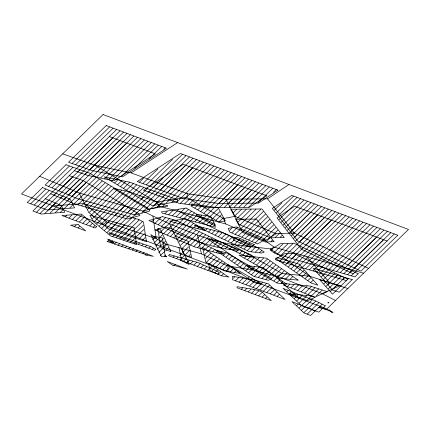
<?xml version="1.0" encoding="UTF-8"?>
<svg xmlns="http://www.w3.org/2000/svg" width="430" height="430" viewBox="0 0 430 430"><rect width="100%" height="100%" fill="white"/><g stroke="black" fill="none" stroke-linecap="round" stroke-linejoin="round"><path stroke-width="0.64" d="M62.71 153.827L95.406 165.475L156.423 202.073L186.62 197.354L187.652 193.753L225.804 199.208L267.557 198.843L288.992 184.492M64.221 199.267L83.173 180.793M152.639 239.682L155.203 237.177M30.826 203.648L45.779 189.087M48.66 186.281L69.359 166.125M72.197 163.357L109.543 126.99M34.298 204.954L49.133 190.506M52.014 187.7L72.88 167.377M75.723 164.615L113.015 128.296M116.482 129.602L32.927 211.001L41.076 214.065L64.753 212.243L61.313 205.475L45.478 198.773M41.237 207.566L55.841 193.344M58.722 190.538L79.926 169.888M82.764 167.125L119.954 130.908M36.539 212.167L48.687 200.337M54.159 195.01L72.622 177.026M78.018 171.774L112.703 137.992M40.011 213.474L123.426 132.214M48.891 209.485L62.549 196.182M65.43 193.382L86.973 172.398M89.811 169.635L126.898 133.52M44.897 213.398L55.395 203.175M60.866 197.848L79.668 179.541M85.065 174.284L119.647 140.605M50.122 212.995L65.903 197.601M68.784 194.801L130.365 134.821M59.345 208.679L69.257 199.02M72.138 196.22L93.256 175.655M97.545 171.473L133.838 136.127M55.346 212.592L61.318 206.782M67.575 200.686L86.161 182.583M92.692 176.23L126.592 143.212M60.571 212.189L62.909 209.915M64.57 208.276L96.234 177.439M96.653 177.052L137.31 137.433M69.794 207.873L72.568 205.174M74.282 203.524L99.212 179.224M100.62 177.88L140.782 138.739M65.537 216.704L66.725 215.548M77.889 204.696L102.189 181.008M104.581 178.703L144.254 140.046M69.01 218.01L71.95 215.145M81.614 205.755L105.167 182.798M108.548 179.525L147.721 141.352M72.477 219.316L77.174 214.742M85.339 206.814L108.145 184.583M111.725 181.095L151.193 142.658M75.949 220.622L81.818 214.909M87.752 209.13L111.123 186.367M114.703 182.884L117.75 179.912M121.335 176.424L154.666 143.964M74.718 226.529L76.164 225.126M79.421 221.928L84.409 217.069M89.343 212.264L114.1 188.157M117.68 184.669L121.717 180.734M134.585 168.205L158.138 145.27M78.19 227.835L79.738 226.33M82.893 223.234L87.005 219.23M91.826 214.532L117.078 189.942M120.658 186.453L125.684 181.562M149.102 158.751L161.605 146.576M86.36 224.541L89.596 221.391M92.402 218.682L121.566 190.28M123.636 188.238L129.645 182.385M163.626 149.296L165.077 147.882M89.832 225.847L92.187 223.552M94.084 221.729L125.533 191.103M126.614 190.028L133.171 183.642M93.305 227.153L94.783 225.712M96.675 223.89L129.392 192.033M129.591 191.812L136.659 184.927M139.492 182.169L143.475 178.289M99.271 226.051L140.153 186.212M142.986 183.454L157.998 168.834M104.791 225.336L116.955 213.495M120.002 210.523L131.967 198.87M135.547 195.387L143.642 187.501M146.474 184.744L172.516 159.379M101.862 228.212L109.354 220.918M115.143 215.279L124.872 205.803M131.677 199.176L136.374 194.602M104.458 230.373L147.877 188.087M149.963 186.029L182.433 154.408M110.327 229.314L124.404 215.607M127.452 212.64L137.923 202.444M141.502 198.956L150.624 190.076M153.456 187.313L185.905 155.714M107.048 232.533L116.804 223.036M122.593 217.392L130.827 209.378M137.632 202.75L143.351 197.176M148.737 191.936L162.4 178.633M109.639 234.694L189.377 157.02M117.471 231.732L131.854 217.725M135.052 214.613L143.878 206.018M147.458 202.53L157.606 192.651M160.438 189.888L192.844 158.326M107.269 241.692L109.268 239.746M112.687 236.414L124.254 225.153M132.521 217.102L136.783 212.947M143.588 206.325L150.333 199.751M155.719 194.51L185.599 165.41M111.402 242.353L112.902 240.891M116.261 237.623L135.579 218.784M141.846 212.678L196.316 159.632M124.614 234.146L139.169 219.972M154.719 204.83L164.582 195.22M167.415 192.463L199.789 160.938M114.385 244.132L116.374 242.197M119.83 238.833L131.704 227.266M151.177 208.303L157.315 202.326M162.696 197.085L192.538 168.023M117.954 245.342L119.841 243.504M123.405 240.037L142.298 221.611M156.912 207.405L203.261 162.244M121.529 246.551L123.313 244.81M126.974 241.246L143.233 225.384M162.642 206.513L164.298 204.9M166.179 203.041L206.733 163.55M125.098 247.755L126.785 246.116M130.548 242.45L134.886 238.231M135.332 237.768L143.851 229.47M151.774 221.756L153.983 219.601M171.909 202.143L210.2 164.857M128.672 248.965L130.258 247.422M134.117 243.659L136.036 241.767M138.906 238.972L144.469 233.554M154.934 223.363L160.777 217.671M164.905 213.651L167.205 211.415M176.66 202.229L213.672 166.163M132.241 250.174L133.73 248.728M138.428 244.127L139.61 242.977M142.475 240.182L145.087 237.639M158.278 224.799L165.555 217.704M168.667 214.677L172.935 210.517M180.487 203.191L217.145 167.463M135.815 251.378L137.197 250.034M141.9 245.428L143.179 244.181M157.074 230.679L158.304 229.48M161.615 226.234L169.318 218.73M172.425 215.704L178.67 209.625M184.68 203.793L220.617 168.77M139.39 252.587L140.669 251.34M145.372 246.734L146.754 245.39M159.315 233.157L173.075 219.757M176.192 216.72L184.4 208.727M188.877 204.39L224.084 170.076M142.959 253.797L144.141 252.647M148.839 248.04L150.323 246.594M154.171 242.88L159.621 237.57M159.933 237.236L162.287 234.947M163.749 233.549L177.198 220.45M179.976 217.72L188.324 209.587M192.398 205.621L227.556 171.382M146.528 255.006L147.614 253.947M152.311 249.346L153.44 248.25M155.703 246.073L163.819 238.139M167.087 234.984L182.933 219.553M183.76 218.72L191.35 211.329M194.801 207.97L231.028 172.688M157.235 249.266L165.351 241.337M170.43 236.414L187.297 219.988M187.544 219.719L194.381 213.065M197.832 209.706L234.5 173.994M158.761 252.464L166.883 244.53M173.779 237.838L186.324 225.6M186.464 225.487L190.323 221.724M191.328 220.719L197.408 214.801M200.858 211.442L237.973 175.3M160.293 255.656L165.131 250.948M166.093 249.986L168.415 247.723M177.133 239.257L189.544 227.148M190.248 226.486L193.35 223.466M195.112 221.724L201.708 215.328M203.884 213.178L241.44 176.606M179.02 242.085L182.169 239.016M185.045 236.21L192.764 228.696M198.902 222.724L203.465 218.279M206.911 214.919L214.532 207.496M219.02 203.127L244.912 177.912M164.556 256.194L165.749 255.033M180.487 240.676L185.674 235.629M194.032 227.486L196.381 225.202M202.933 218.816L205.905 215.924M214.71 207.346L237.661 184.997M180.552 245.277L195.989 230.244M197.816 228.486L199.407 226.938M202.686 223.724L218.08 208.727M219.569 207.308L248.384 179.219M173.139 257.183L174.274 256.076M182.083 248.47L187.813 242.891M191.753 239.053L199.208 231.791M202.25 228.83L203.315 227.798M206.47 224.723L209.517 221.751M212.968 218.392L219.741 211.797M228.733 203.041L251.856 180.525M187.195 243.52L192.113 238.725M208.991 222.294L211.743 219.612M224.422 207.265L244.605 187.609M176.612 258.489L178.041 257.097M179.847 255.361L188.63 246.782M190.544 244.939L202.428 233.345M205.47 230.383L207.099 228.798M210.254 225.723L213.404 222.675M215.994 220.133L221.407 214.86M229.276 207.222L255.323 181.831M180.079 259.795L181.793 258.124M189.442 250.674L180.659 259.252M198.617 241.741L205.648 234.893M208.69 231.931L210.883 229.797M219.418 221.482L223.068 217.929M238.446 202.955L258.796 183.132M174.128 265.611L175.381 264.396M193.898 246.363L198.558 241.827M234.135 207.179L251.55 190.216M183.255 261.408L186.722 258.032M188.587 256.194L190.259 254.571M197.418 247.615L201.777 243.375M202.229 242.907L208.873 236.441M211.915 233.479L214.667 230.797M233.253 212.7L236.527 209.507M238.989 207.136L262.268 184.438M187.023 262.402L189.259 260.225M206.002 243.917L212.092 237.989M215.134 235.027L218.451 231.797M234.914 215.763L241.38 209.464M248.153 202.869L265.74 185.744M186.432 263.004L188.254 261.23M201.132 248.685L204.997 244.923M243.842 207.093L258.489 192.828M190.495 263.708L192.989 261.279M204.03 250.529L208.217 246.471M209.819 244.89L215.312 239.542M218.354 236.575L222.235 232.797M236.581 218.832L246.234 209.426M248.696 207.05L269.212 187.05M193.962 265.014L196.72 262.332M204.841 254.42L207.986 251.362M208.765 250.625L211.442 248.024M213.635 245.858L218.531 241.09M221.574 238.129L225.642 234.167M229.658 230.254L231.851 228.12M237.908 222.245L251.093 209.383M258.065 202.595L272.679 188.356M197.434 266.32L200.133 263.697M205.658 258.317L210.802 253.302M212.581 251.593L214.661 249.572M217.451 246.825L221.842 242.579M224.799 239.677L228.991 235.592M231.877 232.78L237.285 227.513M239.569 225.315L255.947 209.34M273.453 192.291L276.151 189.662M200.907 267.627L203.406 265.192M206.47 262.209L213.619 255.243M216.398 252.566L217.881 251.12M221.267 247.798L225.191 244.003M228.018 241.225L232.34 237.016M235.221 234.21L240.633 228.937M241.235 228.378L260.8 209.297M204.379 268.933L206.685 266.686M209.647 263.805L216.44 257.188M220.493 253.238L221.864 251.905M225.126 248.728L228.54 245.428M231.238 242.773L236.129 238.037M238.569 235.635L263.348 211.501M207.851 270.239L209.964 268.18M210.249 267.928L212.114 266.111M212.92 265.299L219.257 259.129M223.31 255.183L225.68 252.872M229.475 249.18L231.883 246.858M234.457 244.326L240.187 238.768M241.918 237.059L265.423 214.167M211.318 271.545L214.93 268.051M216.199 266.793L222.079 261.069M226.132 257.124L228.937 254.388M233.323 250.142L235.231 248.282M237.682 245.874L243.541 240.193M245.267 238.483L267.503 216.833M274.318 210.195L281.967 202.745M214.79 272.851L217.752 269.992M219.477 268.288L224.895 263.01M228.948 259.064L231.969 256.119M236.543 251.69L238.58 249.706M240.902 247.422L246.895 241.612M248.615 239.913L269.578 219.499M276.393 212.855L293.507 196.193M218.306 274.141L220.569 271.932M222.756 269.782L227.717 264.95M231.77 261.005L235 257.855M239.768 253.238L241.929 251.131M244.122 248.97L250.244 243.036M251.964 241.337L271.652 222.159M278.468 215.521L296.979 197.499M221.584 275.63L223.39 273.872M226.352 270.964L230.534 266.89M234.587 262.945L238.032 259.586M242.988 254.786L245.277 252.56M247.341 250.523L252.426 245.573M255.312 242.762L273.727 224.825M279.032 219.682L300.452 198.805M230.485 271.626L233.356 268.831M237.403 264.885L241.063 261.322M244.503 257.973L248.626 253.985M251.104 251.545L255.775 246.997M262.424 240.547L275.802 227.492M281.113 222.348L303.919 200.106M234.619 272.287L236.172 270.771M240.225 266.826L244.095 263.052M247.535 259.704L251.69 255.683M255.388 252.061L258.844 248.696M266.111 241.644L270.233 237.629M270.336 237.505L277.877 230.157M283.187 225.014L307.391 201.412M233.318 278.237L234.667 276.92M243.041 268.766L247.126 264.789M250.566 261.44L255.087 257.038M259.666 252.577L261.644 250.652M271.131 241.44L272.308 240.295M275.302 237.349L279.957 232.818M285.262 227.674L310.863 202.718M235.619 280.683L238.8 277.581M245.863 270.707L250.158 266.519M253.598 263.171L259.371 257.554M280.322 237.145L282.032 235.484M287.337 230.34L314.335 204.024M239.091 281.989L242.934 278.248M248.68 272.647L253.189 268.255M256.629 264.907L263.649 258.07M271.351 250.566L272.631 249.325M290.922 231.512L317.802 205.33M252.647 268.815L254.764 266.745M289.411 233.006L310.557 212.415M242.558 283.295L247.067 278.909M248.002 278.022L249.142 276.909M251.502 274.587L259.086 267.224M259.661 266.638L267.374 259.129M274.157 252.523L282.918 243.987M291.486 235.672L321.274 206.636M246.03 284.601L251.195 279.57M254.517 276.339L259.258 271.722M262.692 268.374L270.18 261.08M277.377 254.076L287.939 243.788M295.077 236.839L324.747 207.943M241.332 289.202L242.724 287.847M250.819 279.962L252.173 278.645M258.709 272.281L263.031 268.067M293.561 238.333L317.496 215.027M244.799 290.508L246.858 288.508M249.502 285.907L255.205 280.376M258.269 277.366L272.991 263.031M281.059 255.173L292.959 243.584M295.641 240.999L328.219 209.249M252.974 287.213L258.925 281.413M262.026 278.398L265.321 275.189M268.761 271.841L275.797 264.982M281.757 259.183L279.887 261.005L287.106 253.996M284.741 256.275L296.619 244.708M299.64 241.762L331.691 210.555M248.271 291.814L250.991 289.17M257.161 283.16L258.236 282.112M264.772 275.748L268.648 271.975M297.716 243.665L324.44 217.639M251.743 293.12L255.028 289.922M256.441 288.519L262.682 282.445M265.778 279.425L271.454 273.926M271.792 273.571L278.608 266.933M282.693 262.956L335.158 211.861M259.913 289.825L266.433 283.472M274.824 275.308L281.413 268.884M285.498 264.907L289.127 261.375M292.11 258.468L303.085 247.782M306.106 244.837L338.63 213.167M255.216 294.426L258.779 290.954M270.835 279.215L274.265 275.877M287.267 263.214L295.985 254.721M301.865 248.997L331.379 220.251M258.688 295.733L262.031 292.475M263.386 291.131L269.39 285.284M273.867 280.946L277.07 277.828M277.855 277.038L284.219 270.841M288.31 266.858L342.103 214.473M262.155 297.039L264.482 294.776M266.858 292.438L271.841 287.584M276.898 282.682L279.882 279.779M281.424 278.248L287.03 272.792M291.115 268.809L345.575 215.774M265.627 298.345L266.933 297.076M270.33 293.744L274.292 289.879M281.134 283.241L282.687 281.731M285.8 278.672L289.836 274.743M293.927 270.76L349.042 217.08M273.797 295.044L276.743 292.18M290.175 279.097L292.647 276.694M296.732 272.711L301.796 267.777M302.021 267.584L352.514 218.386M277.269 296.351L279.194 294.48M287.482 286.407L289.637 284.311M299.538 274.662L304.026 270.293M305.735 268.659L355.986 219.692M286.987 291.572L288.095 290.497M290.927 287.735L294.012 284.735M302.349 276.614L306.257 272.808M309.444 269.728L359.458 220.999M289.438 293.873L291.54 291.825M294.373 289.067L298.388 285.16M305.155 278.565L308.487 275.324M313.158 270.803L362.931 222.305M291.889 296.173L294.985 293.158M297.818 290.4L302.763 285.584M307.966 280.516L310.718 277.834M316.867 271.873L366.398 223.611M294.34 298.474L298.431 294.491M301.263 291.728L307.138 286.009M310.772 282.472L312.949 280.349M319.146 274.313L325.08 268.556M325.429 268.196L369.87 224.917M296.791 300.769L302.419 295.313M304.709 293.061L311.32 286.622M321.377 276.829L328.316 270.099M329.144 269.266L373.342 226.223M296.695 305.579L298.098 304.214M299.242 303.069L306.8 295.738M308.154 294.394L314.921 287.804M323.607 279.339L331.546 271.636M332.852 270.336L376.814 227.529M299.146 307.875L301.543 305.542M301.693 305.37L311.116 296.216M311.599 295.722L318.517 288.987M323.897 283.773L334.782 273.174M336.566 271.411L380.281 228.835M305.037 306.8L312.212 299.812M316.27 295.862L322.118 290.164M328.068 284.37L337.249 275.426M340.275 272.48L345.107 267.772M348.133 264.832L383.754 230.141M301.597 310.175L304.988 306.875M326.123 286.289L329.676 282.833M335.421 277.232L338.012 274.711M343.758 269.115L376.508 237.226M304.048 312.476L308.434 308.202M308.509 308.106L315.652 301.145M328.353 288.799L341.248 276.248M343.989 273.555L387.226 231.447M311.981 309.412L318.845 302.725M332.53 289.395L344.672 277.57M347.698 274.625L351.573 270.852M354.599 267.906L390.698 232.748M307.278 314.013L311.766 309.643M330.584 291.314L337.098 284.977M342.844 279.376L344.478 277.785M350.224 272.19L383.447 239.832M315.453 310.713L321.989 304.349M348.386 278.645L332.508 294.131L319.775 279.779L340.958 285.902M351.412 275.694L394.165 234.054M162.782 247.105L165.932 244.063L201.417 253.883L227.975 265.987L252.775 269.959L275.173 276.098L277.124 276.216L322.086 293.588L335.524 300.516M102.797 224.541L106.543 221.923L156.294 238.736L165.932 244.063M95.406 165.475L131.091 172.898L177.628 142.599M39.662 176.278L79.082 192.963L142.98 211.108L159.729 206.346L225.659 223.939L265.1 240.736L276.087 233.743L294.174 233.012L368.521 268.379M277.124 276.216L282.112 273.555L309.681 276.232L347.822 288.535M142.98 211.108C163.61 221.509 184.986 230.738 206.808 238.317C227.389 245.283 249.024 246.191 270.389 248.927L274.302 247.164L363.533 273.238M322.086 293.588L339.286 286.047M186.62 197.354L223.476 218.504L235.119 216.371L276.087 233.743M53.266 205.911L84.447 203.508L106.543 221.923M318.711 307.563L329.944 310.261L329.573 310.068L332.024 312.728L333.056 312.271L319.372 306.918M346.408 280.596L299.447 267.03L276.194 260.102L275.275 259.457L284.219 253.764L293.642 253.383L347.865 279.177M74.352 170.656L87.639 175.392L113.885 180.853L155.364 153.843L109.376 136.546M69.241 175.633L83.538 180.729L138.567 213.737L139.938 215.511L127.619 219.01L75.282 204.148L50.659 193.731M131.091 172.898L187.652 193.753M387.059 241.004L294.598 206.223L277.081 217.946L301.425 249.201L353.304 273.878M175.413 235.952L188.232 241.386L191.543 257.221L184.685 255.291L169.312 223.347M183.207 249.276L181.514 248.561L189.173 264.531L180.729 260.3L181.664 260.564L178.923 247.46M179.444 211.721L252.238 246.734M231.421 244.568L282.112 273.555M206.808 238.317L252.775 269.959M270.389 248.927L309.681 276.232M265.1 240.736L274.302 247.164M275.173 276.098L298.807 298.275M306.697 256.823L329.772 282.827M267.557 198.843L294.174 233.012M156.423 202.073L159.729 206.346M225.804 199.208L235.119 216.371M79.082 192.963L84.447 203.508M223.476 218.504L225.659 223.939M197.537 235.307L201.417 253.883M152.897 216.29L156.294 238.736M227.975 265.987L227.981 271.631M167.748 205.981L147.968 209.233L113.074 188.302L128.495 191.511L167.748 205.981M177.697 199.869L177.16 201.751L152.193 205.653L104.243 176.891L129.79 182.207L177.697 199.869M191.995 204.035L191.355 206.26L218.843 222.03L225.304 220.848L218.22 207.787L191.995 204.035M196.338 214.317L196.096 215.161L214.215 225.562L215.494 225.325L210.63 216.36L196.338 214.317M103.049 114.547L21.5 193.962L326.95 308.864L408.5 229.448L103.049 114.547M42.57 187.528L27.214 202.482L47.171 209.99L74.6 207.873L70.197 199.219L42.57 187.528M65.978 164.728L45.161 185.002L77.18 198.552L135.299 215.059L149.833 210.926L147.495 207.905L89.472 173.102L65.978 164.728M106.21 125.544L68.531 162.239L91.525 170.43L122.491 176.875L166.496 148.221L106.21 125.544M315.072 311.11L310.611 315.453L304.048 312.986L291.965 301.65L310.949 308.987L315.072 311.11M325.295 305.816L318.781 312.159L301.425 305.628L282.988 288.331L316.518 301.285L325.295 305.816M328.821 302.381L328.16 303.026L327.784 302.838L328.821 302.381M352.245 279.57L339.27 292.207L332.551 290.073L313.239 268.304L352.245 279.57M358.19 273.776L354.97 276.915L275.248 253.63L270.185 250.093L280.15 243.756L293.905 243.197L358.19 273.776M397.782 235.226L360.915 271.126L297.796 241.106L272.319 208.394L291.798 195.354L397.782 235.226M145.62 254.506L145.173 254.942L153.386 256.312L107.613 239.096L113.214 243.004L113.988 242.461L106.936 241.429L145.62 254.506M155.778 249.282L154.617 250.405L108.844 233.189L109.612 232.646L150.968 246.626L155.778 249.282M169.554 254.608L168.501 255.63L218.418 274.404L218.413 271.819L197.907 262.472L169.554 254.608M173.172 265.159L172.935 265.391L167.27 261.537L187.265 269.056L173.172 265.159M96.605 226.793L94.944 227.959L61.941 215.543L81.313 214.054L96.605 226.793M266.793 195.763L249.448 207.373L210.437 207.712L178.708 203.175L143.448 190.178L183.175 164.308L266.793 195.763M277.893 190.125L258.5 203.105L218.123 203.46L183.18 198.466L137.267 181.541L180.401 153.451L277.893 190.125M254.377 244.584L250.255 247.207L233.737 240.176L232.931 238.177L237.355 237.365L254.377 244.584M265.229 239.166L257.677 243.971L229.695 232.055L228.206 228.341L236.237 226.868L265.229 239.166M261.306 283.601L260.209 284.187L253.996 282.483L227.739 264.407L261.306 283.601M271.712 278.581L268.406 280.338L253.383 276.221L215.376 250.056L226.992 253.007L271.712 278.581M285.907 283.687L283.402 285.02L314.781 297.146L327.268 291.669L310.105 286.036L285.907 283.687M289.696 293.814L307.477 300.704L315.131 297.35L310.53 295.84L289.696 293.814M264.079 252.012L261.719 253.076L248.997 251.539L194.247 225.207L222.794 232.748L257.925 247.712L264.079 252.012M253.861 256.861L253.055 257.221L245.761 256.344L209.05 238.688L219.929 241.563L250.749 254.689L253.861 256.861M277.232 257.64L275.608 258.371L310.933 282.924L317.813 285.181L299.189 264.187L277.232 257.64M162.475 216.672L148.941 220.52C177.456 233.554 206.411 248.25 238.252 250.351L175.752 220.289L162.475 216.672M165.222 226.997L154.902 229.932L194.914 246.992L218.999 253.426L224.267 253.969L172.054 228.857L165.222 226.997M186.082 208.039L161.395 211.893L162.368 213.156L215.478 227.298L214.226 224.186L186.082 208.039M185.55 218.72L169.587 221.213L205.298 230.663L204.981 229.873L185.55 218.72M78.179 224.594L70.622 225.18L85.672 230.84L78.179 224.594M284.074 237.344L270.75 237.881L238.946 224.395L230.722 209.233L261.967 208.958L284.074 237.344M273.98 241.671L265.412 242.015L242.773 232.415L235.635 219.257L256.382 219.08L273.98 241.671M166.598 256.393L161.379 256.527L150.871 234.608L155.198 237.381L152.698 236.306L162.411 237.903L165.152 256L166.598 256.393M298.076 280.129L279.656 278.339L239.026 255.103L266.471 258.161L298.076 280.129M286.477 284.026L277.205 283.123L246.632 265.638L262.553 267.396L286.477 284.026M240.59 273.475L224.869 270.954L205.744 262.241L202.632 247.341L240.59 273.475M253.265 279.672L232.528 276.345L232.533 279.715L285.058 299.473L268.363 283.811L253.265 279.672M228.405 276.99L221.762 275.926L210.071 270.599L208.55 263.321L228.405 276.99M253.759 289.385L237.086 286.708L237.086 287.799L271.308 300.672L261.553 291.519L253.759 289.385M170.877 251.469L165.373 249.986L160.729 247.422L157.864 228.475L160.369 229.55L170.877 251.469M138.653 219.461L84.533 204.094L88.768 212.425L108.537 228.9L146.447 241.714L143.464 221.977L138.653 219.461M134.042 227.739L89.983 215.226L93.095 221.343L110.537 235.876L136.606 244.691L134.042 227.739"/></g></svg>
